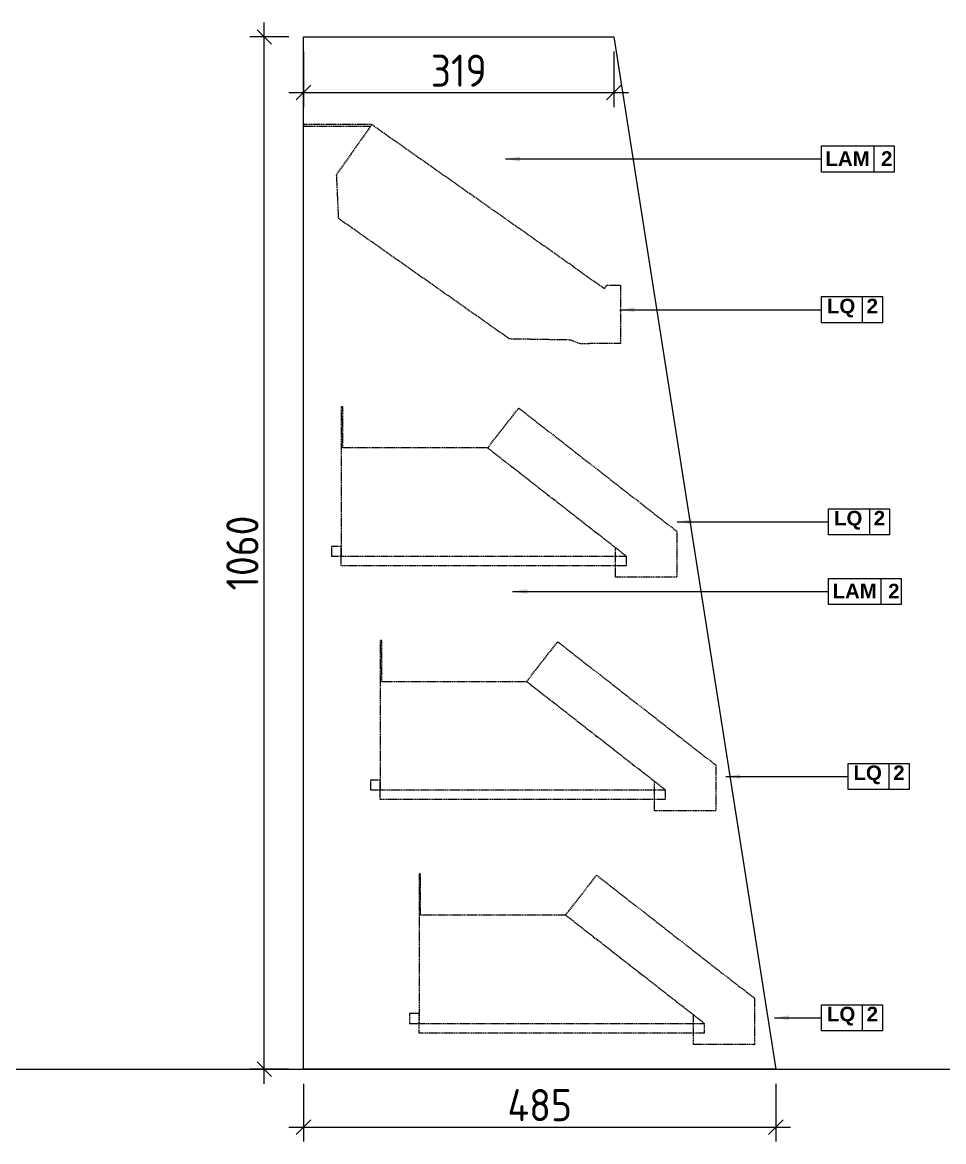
# Model space of a CAD drawing. Header units: millimetres. Extents: x 821127 to 828225, y -459861 to -454717.
# Drawn here: x 825763 to 826709, y -455866 to -454717 of the extents above; entities that cross this region are included whole.
import ezdxf

# ---------------------------------------------------------------- set-up
doc = ezdxf.new("R2010")
doc.units = ezdxf.units.MM
doc.header["$LTSCALE"] = 5
doc.header["$MEASUREMENT"] = 0
doc.header["$PDMODE"] = 35
doc.linetypes.add('DASH', pattern=[0.35, 0.25, -0.1])
for name, color, linetype in [('Acrylic - opal', 9, 'Continuous'), ('DIM-15', 1, 'Continuous'), ('PDF3_Text', 7, 'Continuous')]:
    doc.layers.add(name, color=color, linetype=linetype)
doc.layers.add('BY OTHERS', color=5, linetype='Continuous', lineweight=5, true_color=0x0000e6)
doc.layers.add('MDF', color=41, linetype='Continuous', lineweight=0)
doc.styles.add('ISOCP', font='isocp.shx')
doc.styles.add('PDF Arial Bold', font='arialbd.ttf')
doc.styles.get("Standard").update_dxf_attribs({"font": 'arial.ttf'})
doc.dimstyles.new('dim', dxfattribs={"dimtxt": 2, "dimasz": 2, "dimexe": 1, "dimexo": 1, "dimgap": 1, "dimtad": 1, "dimdec": 0, "dimdsep": 46, "dimtxsty": 'Standard', "dimblk": 'OBLIQUE', "dimcen": 0, "dimdle": 1, "dimclrd": 1, "dimclre": 1, "dimclrt": 1, "dimadec": 0, "dimazin": 0, "dimtfac": 1, "dimtdec": 0, "dimtix": 1, "dimtmove": 0, "dimatfit": 3, "dimfxl": 60, "dimlwd": 0, "dimlwe": 0, "dimarcsym": 0})
doc.dimstyles.new('DL - 15', dxfattribs={"dimscale": 15, "dimtxt": 2.2, "dimasz": 1, "dimexe": 1, "dimexo": 1, "dimgap": 0.4, "dimtad": 1, "dimdec": 0, "dimdsep": 46, "dimtxsty": 'ISOCP', "dimblk": 'OBLIQUE', "dimcen": 0.5, "dimdle": 1, "dimclrd": 256, "dimclre": 256, "dimclrt": 2, "dimadec": 0, "dimazin": 2, "dimtfac": 1, "dimtdec": 0, "dimtix": 1, "dimtmove": 1, "dimatfit": 3, "dimldrblk": 'OPEN90', "dimfxl": 5, "dimfxlon": 1, "dimlwd": 9, "dimlwe": 9, "dimarcsym": 0})

# ---------------------------------------------------------------- blocks, each defined once
blk = doc.blocks.new('_OBLIQUE')
at = {"color": 0, "linetype": 'ByBlock', "lineweight": -2}
blk.add_line((-0.5, -0.5), (0.5, 0.5), dxfattribs=at)
blk = doc.blocks.new('*D76')
at = {"layer": 'Defpoints', "color": 0, "transparency": 16777216}
for p in [(826011.2, -454731.9), (826051.4, -454731.9), (826051.4, -455791.9)]:
    blk.add_point(p, dxfattribs=at)
at = {"layer": 'DIM-15', "lineweight": 9, "transparency": 16777216}
for p, q in [((826011.2, -455806.9), (826011.2, -454716.9)), ((826036.4, -454731.9), (825996.2, -454731.9)), ((826036.4, -455791.9), (825996.2, -455791.9))]:
    blk.add_line(p, q, dxfattribs=at)
at = {"layer": 'DIM-15', "lineweight": 9, "transparency": 16777216, "xscale": 15, "yscale": 15, "zscale": 15}
for p, rotation in [((826011.2, -454731.9), 90), ((826011.2, -455791.9), 270)]:
    blk.add_blockref('_OBLIQUE', p, dxfattribs=dict(at, rotation=rotation))
at = {"layer": 'DIM-15', "color": 2, "transparency": 16777216, "insert": (825988.7, -455261.9), "char_height": 33, "attachment_point": 5, "rotation": 90, "style": 'ISOCP'}
blk.add_mtext('1060', dxfattribs=at)
blk = doc.blocks.new('_Open90')
at = {"color": 0, "linetype": 'ByBlock', "lineweight": -2}
for p, q in [((0, 0), (-1, 0)), ((-0.5, 0.5), (0, 0)), ((0, 0), (-0.5, -0.5))]:
    blk.add_line(p, q, dxfattribs=at)
blk = doc.blocks.new('*D100')
at = {"layer": 'Defpoints', "color": 0, "transparency": 16777216}
for p in [(826051.4, -455791.9), (826536.4, -455791.9), (826536.4, -455851.4)]:
    blk.add_point(p, dxfattribs=at)
at = {"layer": 'DIM-15', "lineweight": 9, "transparency": 16777216}
for p, q in [((826051.4, -455806.9), (826051.4, -455866.4)), ((826536.4, -455806.9), (826536.4, -455866.4)), ((826036.4, -455851.4), (826551.4, -455851.4))]:
    blk.add_line(p, q, dxfattribs=at)
at = {"layer": 'DIM-15', "lineweight": 9, "transparency": 16777216, "xscale": 15, "yscale": 15, "zscale": 15, "rotation": 180}
blk.add_blockref('_OBLIQUE', (826051.4, -455851.4), dxfattribs=at)
at = {"layer": 'DIM-15', "lineweight": 9, "transparency": 16777216, "xscale": 15, "yscale": 15, "zscale": 15}
blk.add_blockref('_OBLIQUE', (826536.4, -455851.4), dxfattribs=at)
at = {"layer": 'DIM-15', "color": 2, "transparency": 16777216, "insert": (826293.9, -455828.9), "char_height": 33, "attachment_point": 5, "style": 'ISOCP'}
blk.add_mtext('485', dxfattribs=at)
blk = doc.blocks.new('*D127')
at = {"layer": 'Defpoints', "color": 0, "transparency": 16777216}
for p in [(826051.4, -454731.9), (826370.1, -454731.9), (826370.1, -454789)]:
    blk.add_point(p, dxfattribs=at)
at = {"layer": 'DIM-15', "lineweight": 9, "transparency": 16777216}
for p, q in [((826051.4, -454746.9), (826051.4, -454804)), ((826370.1, -454746.9), (826370.1, -454804)), ((826036.4, -454789), (826385.1, -454789))]:
    blk.add_line(p, q, dxfattribs=at)
at = {"layer": 'DIM-15', "lineweight": 9, "transparency": 16777216, "xscale": 15, "yscale": 15, "zscale": 15, "rotation": 180}
blk.add_blockref('_OBLIQUE', (826051.4, -454789), dxfattribs=at)
at = {"layer": 'DIM-15', "lineweight": 9, "transparency": 16777216, "xscale": 15, "yscale": 15, "zscale": 15}
blk.add_blockref('_OBLIQUE', (826370.1, -454789), dxfattribs=at)
at = {"layer": 'DIM-15', "color": 2, "transparency": 16777216, "insert": (826210.8, -454766.5), "char_height": 33, "attachment_point": 5, "style": 'ISOCP'}
blk.add_mtext('319', dxfattribs=at)

msp = doc.modelspace()

# ---------------------------------------------------------------- linework, layer by layer
at = {"layer": 'Acrylic - opal'}
msp.add_line((821126.5, -455791.9), (828224.9, -455791.9), dxfattribs=at)
at = {"layer": 'Acrylic - opal', "linetype": 'DASH'}
for points in [[(826121.4, -454821.9), (826051.4, -454821.9), (826051.4, -454823.4), (826120.3, -454823.4)], [(826327.9, -454967.4), (826121.4, -454821.9), (826085.1, -454873.4), (826087.2, -454917.9), (826262.8, -455041.7), (826325, -455042.8), (826335.6, -455046.8), (826345.1, -455046.8)], [(826327.9, -454967.4), (826360.3, -454990.2), (826362.7, -454986.8), (826376.8, -454986.8), (826376.8, -455046.8), (826345.1, -455046.8)], [(826091.7, -455154), (826091.7, -455111.6), (826090.2, -455111.6), (826090.2, -455265.1), (826382.7, -455265.1), (826240.4, -455154), (826091.7, -455154)], [(826416.4, -455286.7), (826371.7, -455286.7), (826371.7, -455256.5), (826240.4, -455154), (826272.4, -455113), (826400.4, -455212.9)], [(826400.4, -455212.9), (826434.8, -455239.7), (826434.8, -455286.7), (826416.4, -455286.7)], [(826131.7, -455394), (826131.7, -455351.6), (826130.2, -455351.6), (826130.2, -455505.1), (826422.7, -455505.1), (826280.4, -455394), (826131.7, -455394)], [(826454.4, -455526.7), (826411.7, -455526.7), (826411.7, -455496.5), (826280.4, -455394), (826312.4, -455353), (826438, -455451.1)], [(826438, -455451.1), (826474.8, -455479.7), (826474.8, -455526.7), (826454.4, -455526.7)], [(826474.8, -455526.7), (826474.8, -455526.7)], [(826171.7, -455633.8), (826171.7, -455591.4), (826170.2, -455591.4), (826170.2, -455744.9), (826462.7, -455744.9), (826320.4, -455633.8), (826171.7, -455633.8)], [(826513.2, -455766.5), (826451.7, -455766.5), (826451.7, -455736.3), (826320.4, -455633.8), (826352.4, -455592.8), (826500.6, -455708.5)], [(826513.2, -455766.5), (826514.8, -455766.5), (826514.8, -455719.5), (826500.6, -455708.5)]]:
    msp.add_lwpolyline(points, dxfattribs=at)
for points in [[(826080.2, -455265.1), (826090.2, -455265.1), (826090.2, -455255.1), (826080.2, -455255.1)], [(826090.2, -455265.1), (826382.7, -455265.1), (826382.7, -455275.1), (826090.2, -455275.1)], [(826120.2, -455505.1), (826130.2, -455505.1), (826130.2, -455495.1), (826120.2, -455495.1)], [(826130.2, -455505.1), (826422.7, -455505.1), (826422.7, -455515.1), (826130.2, -455515.1)], [(826160.2, -455744.9), (826170.2, -455744.9), (826170.2, -455734.9), (826160.2, -455734.9)], [(826170.2, -455744.9), (826462.7, -455744.9), (826462.7, -455754.9), (826170.2, -455754.9)]]:
    msp.add_lwpolyline(points, close=True, dxfattribs=at)
at = {"layer": 'BY OTHERS', "color": 0}
for p, q in [((826636.8, -454843.7), (826636.8, -454870.6)), ((826625, -454998.5), (826625, -455025.4)), ((826632.3, -455216.3), (826632.3, -455243.2)), ((826644.1, -455287.9), (826644.1, -455314.8)), ((826652.3, -455477.9), (826652.3, -455504.8)), ((826625, -455725.7), (826625, -455752.6))]:
    msp.add_line(p, q, dxfattribs=at)
for points in [[(826583.3, -454843.8), (826657.6, -454843.8), (826657.6, -454870.7), (826583.3, -454870.7)], [(826583.3, -454998.5), (826645.7, -454998.5), (826645.8, -455025.4), (826583.3, -455025.4)], [(826590.5, -455216.4), (826653, -455216.4), (826653, -455243.3), (826590.5, -455243.3)], [(826590.5, -455288), (826664.8, -455288), (826664.8, -455314.8), (826590.5, -455314.8)], [(826610.5, -455478), (826673, -455478), (826673, -455504.8), (826610.5, -455504.8)], [(826583.3, -455725.8), (826645.7, -455725.8), (826645.8, -455752.6), (826583.3, -455752.6)]]:
    msp.add_lwpolyline(points, close=True, dxfattribs=at)
at = {"layer": 'MDF'}
msp.add_lwpolyline([(826051.4, -454731.9), (826370.1, -454731.9), (826536.4, -455791.9), (826051.4, -455791.9), (826051.4, -454731.9)], dxfattribs=at)

# ---------------------------------------------------------------- texts
at = {"layer": 'PDF3_Text', "char_height": 15.02, "attachment_point": 7, "style": 'PDF Arial Bold'}
for s, insert in [('LAM  2', (826587.2, -454864.3)), ('LQ  2', (826588.7, -455020)), ('LQ  2', (826596, -455237.9)), ('LAM  2', (826594.5, -455308.5)), ('LQ  2', (826616, -455499.4)), ('LQ  2', (826588.7, -455747.2))]:
    msp.add_mtext(s, dxfattribs=dict(at, insert=insert))

# ---------------------------------------------------------------- dimensions: what is measured, and where the dimension line sits
at = {"layer": 'DIM-15', "color": 0}
dim = msp.add_linear_dim(base=(826011.2, -454731.9), p1=(826051.4, -455791.9), p2=(826051.4, -454731.9), angle=90, dimstyle='DL - 15', dxfattribs=at)
dim.commit()
dim.dimension.update_dxf_attribs({"geometry": '*D76', "text_midpoint": (825988.7, -455261.9)})
dim = msp.add_linear_dim(base=(826370.1, -454789), p1=(826051.4, -454731.9), p2=(826370.1, -454731.9), dimstyle='DL - 15', dxfattribs=at)
dim.commit()
dim.dimension.update_dxf_attribs({"geometry": '*D127', "text_midpoint": (826210.8, -454766.5)})
at = {"layer": 'DIM-15'}
dim = msp.add_linear_dim(base=(826536.4, -455851.4), p1=(826051.4, -455791.9), p2=(826536.4, -455791.9), dimstyle='DL - 15', dxfattribs=at)
dim.commit()
dim.dimension.update_dxf_attribs({"geometry": '*D100', "text_midpoint": (826293.9, -455828.9)})

# ---------------------------------------------------------------- leaders
for points in [[(826258.8, -454857.2), (826583.3, -454857.2)], [(826376.1, -455012), (826583.3, -455012)], [(826434.9, -455229.8), (826590.5, -455229.8)], [(826266.1, -455301.4), (826590.5, -455301.4)], [(826484.9, -455491.4), (826610.5, -455491.4)], [(826534.8, -455739.2), (826583.3, -455739.2)]]:
    msp.add_leader(points, dimstyle='dim', override={"dimscale": 1, "dimasz": 15, "dimtad": 0, "dimclrt": 4, "dimfxlon": 1})

doc.saveas('drawing.dxf')
